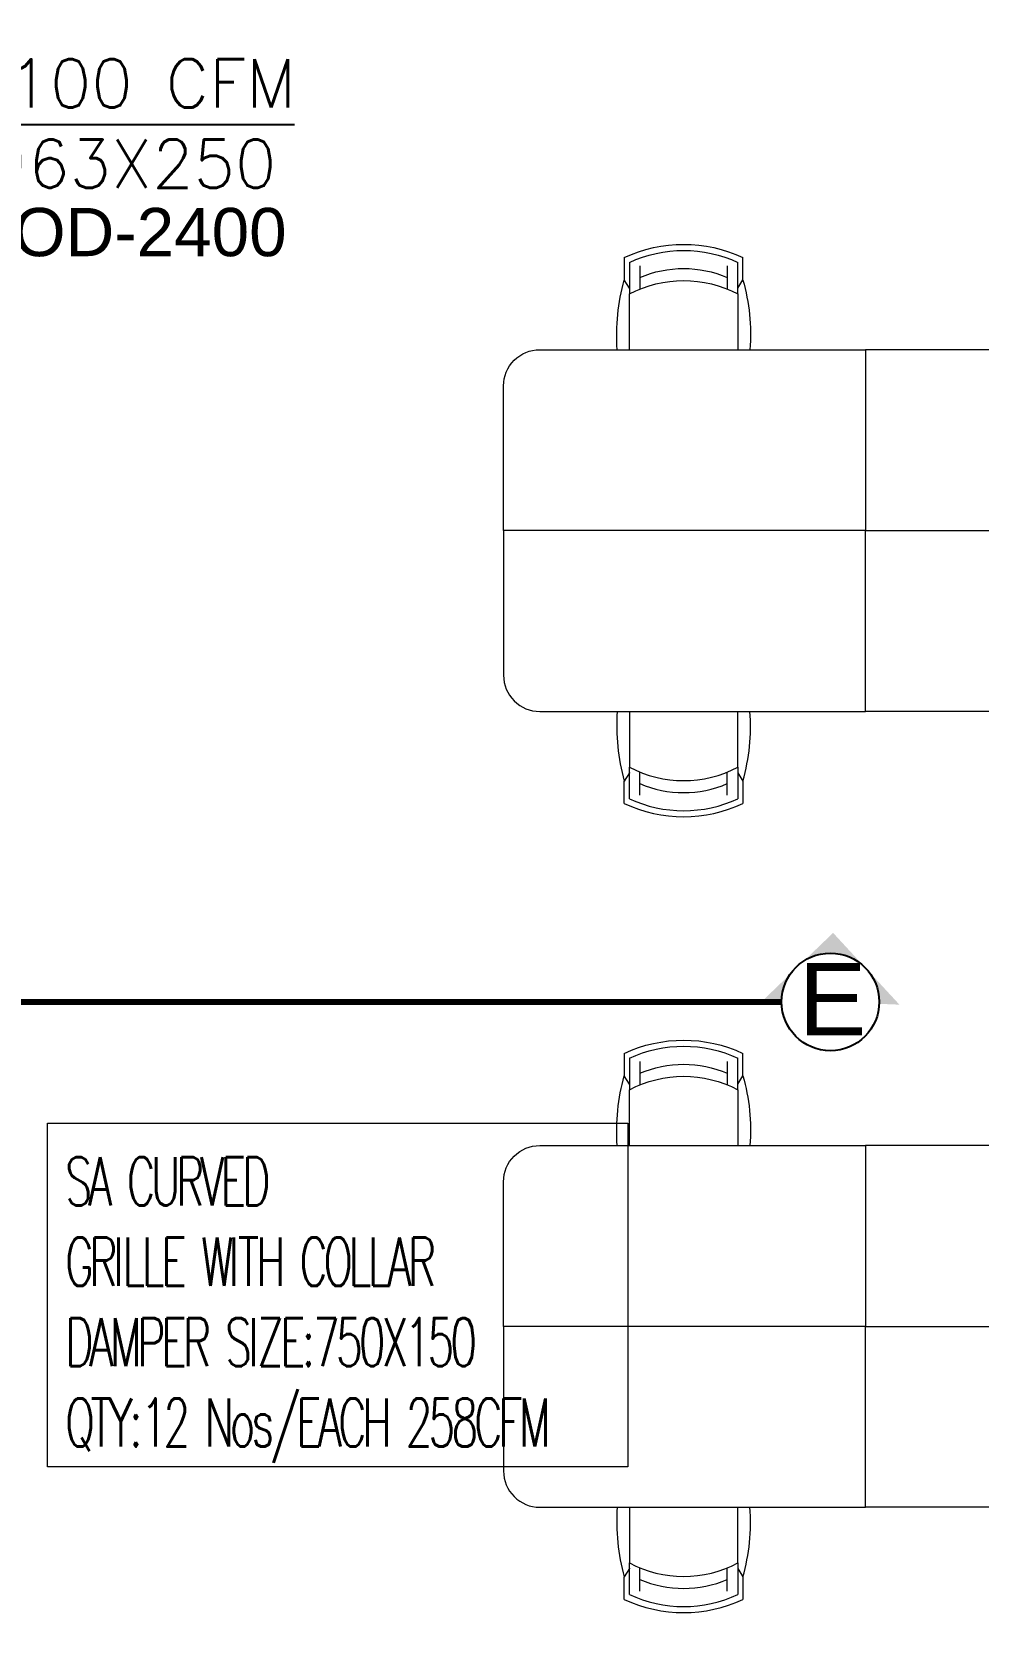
# Model space of a CAD drawing. Header units: millimetres. Extents: x 148480 to 578986, y 39883 to 155062.
# Drawn here: x 231840 to 235764, y 78891 to 85482 of the extents above; entities that cross this region are included whole.
import ezdxf
from ezdxf.enums import TextEntityAlignment as Align

# ---------------------------------------------------------------- set-up
doc = ezdxf.new("R2010")
doc.units = ezdxf.units.MM
doc.linetypes.add('baseJE-1236$0$HIDDEN', pattern=[0.375, 0.25, -0.125])
doc.linetypes.add('HIDDEN', pattern=[0.375, 0.25, -0.125])
for name, color, linetype in [('ETA-AC-BWD', 13, 'Continuous'), ('ETA-AC-SLAB OPENING', 3, 'baseJE-1236$0$HIDDEN'), ('Flooring', 44, 'Continuous'), ('HVAC-SECTIONS', 7, 'Continuous'), ('Layer4', 6, 'Continuous'), ('M-HVAC-ELEPTICAL DUCT', 6, 'Continuous'), ('M-HVAC-TEXT', 7, 'Continuous')]:
    doc.layers.add(name, color=color, linetype=linetype)
doc.layers.add('ID - MODULAR', color=44, linetype='Continuous', lineweight=5)
doc.layers.add('M-HVAC-ADP TAG', color=1, linetype='Continuous', lineweight=15)
doc.styles.add('COREWALL-KEY PLAN$0$str001', font='arial.ttf', dxfattribs={"width": 0.9, "height": 0.117188})
doc.styles.add('R', font='romans.shx')
doc.styles.add('Roman S', font='romans.shx', dxfattribs={"width": 0.65})
doc.styles.add('ROMAND', font='romand__.ttf')
doc.styles.get("Standard").update_dxf_attribs({"font": 'arial.ttf'})
doc.dimstyles.new('Vayucon', dxfattribs={"dimtxt": 200, "dimasz": 150, "dimexe": 0, "dimexo": 0, "dimgap": 9e-05, "dimtad": 1, "dimdec": 0, "dimrnd": 5, "dimzin": 0, "dimdsep": 46, "dimtxsty": 'ROMAND', "dimcen": 90, "dimclrd": 42, "dimclre": 8, "dimclrt": 7, "dimadec": 0, "dimazin": 0, "dimtfac": 1, "dimtdec": 0, "dimtofl": 0, "dimtmove": 1, "dimatfit": 0, "dimfxl": 1, "dimtolj": 1, "dimtzin": 0, "dimarcsym": 0})

# ---------------------------------------------------------------- blocks, each defined once
blk = doc.blocks.new('GFC1')
at = {"layer": 'Flooring', "color": 8, "linetype": 'HIDDEN', "ltscale": 1500}
for centre, radius, start, end in [((300007.7, 78255.1), 12777.8, 229.90697, 79.60318), ((312848.3, 80077), 9598.5, 16.54068, 121.95899)]:
    blk.add_arc(centre, radius, start, end, dxfattribs=at)
at = {"layer": 'ID - MODULAR', "color": 8, "ltscale": 500}
for p, q in [((306928.9, 85531.7), (306928.9, 85438.5)), ((306950.1, 85511.4), (306950.1, 85380.6)), ((307399.7, 85380.6), (307399.7, 85511.4)), ((307420.9, 85438.5), (307420.9, 85531.7)), ((306950.1, 85404.3), (306928.9, 85438.5)), ((307399.7, 85404.3), (307420.9, 85438.5)), ((306950.1, 85402.6), (306950.1, 85404.3)), ((306950.1, 85149.5), (306950.1, 85380.6)), ((307399.7, 85402.6), (307399.7, 85404.3)), ((307399.7, 85380.6), (307399.7, 85149.5)), ((306950.1, 83649.5), (306950.1, 83418.4)), ((307399.7, 83418.4), (307399.7, 83649.5)), ((306950.1, 83394.8), (306928.9, 83360.6)), ((306950.1, 83287.7), (306950.1, 83418.4)), ((306950.1, 83396.5), (306950.1, 83394.8)), ((307399.7, 83418.4), (307399.7, 83287.7)), ((307399.7, 83396.5), (307399.7, 83394.8)), ((307399.7, 83394.8), (307420.9, 83360.6)), ((306928.9, 83267.4), (306928.9, 83360.6)), ((307420.9, 83360.6), (307420.9, 83267.4)), ((306928.9, 82231.7), (306928.9, 82138.5)), ((306950.1, 82211.4), (306950.1, 82080.6)), ((307399.7, 82080.6), (307399.7, 82211.4)), ((307420.9, 82138.5), (307420.9, 82231.7)), ((306950.1, 82104.3), (306928.9, 82138.5)), ((307399.7, 82104.3), (307420.9, 82138.5)), ((306950.1, 82102.6), (306950.1, 82104.3)), ((306950.1, 81849.5), (306950.1, 82080.6)), ((307399.7, 82102.6), (307399.7, 82104.3)), ((307399.7, 82080.6), (307399.7, 81849.5)), ((306950.1, 80349.5), (306950.1, 80118.4)), ((307399.7, 80118.4), (307399.7, 80349.5)), ((306950.1, 80094.8), (306928.9, 80060.6)), ((306950.1, 79987.7), (306950.1, 80118.4)), ((306950.1, 80096.5), (306950.1, 80094.8)), ((307399.7, 80118.4), (307399.7, 79987.7)), ((307399.7, 80096.5), (307399.7, 80094.8)), ((307399.7, 80094.8), (307420.9, 80060.6)), ((306928.9, 79967.4), (306928.9, 80060.6)), ((307420.9, 80060.6), (307420.9, 79967.4))]:
    blk.add_line(p, q, dxfattribs=at)
at = {"layer": 'ID - MODULAR', "color": 8, "ltscale": 500, "extrusion": (0, 0, -1)}
for p, q in [((306993.8, 85497.5), (306993.8, 85401.1)), ((307355.9, 85497.5), (307355.9, 85401.1)), ((306993.8, 83301.6), (306993.8, 83398)), ((307355.9, 83301.6), (307355.9, 83398)), ((306993.8, 82197.5), (306993.8, 82101.1)), ((307355.9, 82197.5), (307355.9, 82101.1)), ((306993.8, 80001.6), (306993.8, 80098)), ((307355.9, 80001.6), (307355.9, 80098))]:
    blk.add_line(p, q, dxfattribs=at)
at = {"layer": 'ID - MODULAR', "color": 8, "ltscale": 500}
for points in [[(306428.4, 84399.5), (306428.4, 84999.5, -0.414214), (306578.4, 85149.5), (307928.4, 85149.5), (307928.4, 84399.5)], [(306428.4, 84399.5), (306428.4, 83799.5, 0.414214), (306578.4, 83649.5), (307928.4, 83649.5), (307928.4, 84399.5)], [(306428.4, 81099.5), (306428.4, 81699.5, -0.414214), (306578.4, 81849.5), (307928.4, 81849.5), (307928.4, 81099.5)], [(306428.4, 81099.5), (306428.4, 80499.5, 0.414214), (306578.4, 80349.5), (307928.4, 80349.5), (307928.4, 81099.5)]]:
    blk.add_lwpolyline(points, format="xyb", close=True, dxfattribs=at)
for points in [[(309428.4, 84399.5), (309428.4, 85149.5), (307928.4, 85149.5), (307928.4, 84399.5)], [(309428.4, 84399.5), (309428.4, 83649.5), (307928.4, 83649.5), (307928.4, 84399.5)], [(309428.4, 81099.5), (309428.4, 81849.5), (307928.4, 81849.5), (307928.4, 81099.5)], [(309428.4, 81099.5), (309428.4, 80349.5), (307928.4, 80349.5), (307928.4, 81099.5)]]:
    blk.add_lwpolyline(points, close=True, dxfattribs=at)
at = {"layer": 'ID - MODULAR', "color": 8, "ltscale": 500, "extrusion": (0, 0, -1)}
for centre, major_axis, start_param, end_param in [((307174.9, 85005.5), (0, -580.8), 2.704257, 3.578932), ((307174.9, 85030.5), (0, 530.9), 5.845838, 6.720513), ((307174.9, 85030.5), (0, 455.9), 5.8748, 6.691551), ((307736, 85211.1), (0, -838.5), 1.49727, 1.845387), ((307174.9, 84955.5), (0, -480.9), 2.65511, 3.628104), ((306613.8, 85211.1), (0, -838.5), 4.437818, 4.785935), ((307174.9, 81705.5), (0, -580.8), 2.704257, 3.578932), ((307174.9, 81730.5), (0, 530.9), 5.845838, 6.720513), ((307174.9, 81730.5), (0, 455.9), 5.8748, 6.691551), ((307736, 81911.1), (0, -838.5), 1.49727, 1.845387), ((307174.9, 81655.5), (0, -480.9), 2.65511, 3.628104), ((306613.8, 81911.1), (0, -838.5), 4.437818, 4.785935)]:
    blk.add_ellipse(centre, major_axis=major_axis, ratio=1, start_param=start_param, end_param=end_param, dxfattribs=at)
at = {"layer": 'ID - MODULAR', "color": 8, "ltscale": 500}
for centre, major_axis, start_param, end_param in [((307736, 83587.9), (0, 838.5), 1.49727, 1.845387), ((306613.8, 83587.9), (0, 838.5), 4.437818, 4.785935), ((307174.9, 83843.5), (0, 480.9), 2.65511, 3.628104), ((307174.9, 83768.6), (0, -455.9), 5.8748, 6.691551), ((307174.9, 83793.6), (0, 580.8), 2.704257, 3.578932), ((307174.9, 83768.6), (0, -530.9), 5.845838, 6.720513), ((307736, 80287.9), (0, 838.5), 1.49727, 1.845387), ((306613.8, 80287.9), (0, 838.5), 4.437818, 4.785935), ((307174.9, 80543.5), (0, 480.9), 2.65511, 3.628104), ((307174.9, 80468.6), (0, -455.9), 5.8748, 6.691551), ((307174.9, 80493.6), (0, 580.8), 2.704257, 3.578932), ((307174.9, 80468.6), (0, -530.9), 5.845838, 6.720513)]:
    blk.add_ellipse(centre, major_axis=major_axis, ratio=1, start_param=start_param, end_param=end_param, dxfattribs=at)

msp = doc.modelspace()

# ---------------------------------------------------------------- block references
at = {"layer": 'Layer4', "linetype": 'Continuous', "rotation": 360}
msp.add_blockref('GFC1', (-72632.4, -986), dxfattribs=at)

# ---------------------------------------------------------------- next in the draw order: hatches: boundary and pattern name
at = {"layer": 'ETA-AC-BWD'}
msp.add_hatch(color=7, dxfattribs=at).paths.add_polyline_path([(235158.9, 81661.3, 0.425815), (234948.4, 81458.9), (234864.6, 81458.9), (235162.2, 81745.2), (235437.2, 81447.6), (235353.3, 81450.9, 0.414229)])

# ---------------------------------------------------------------- next in the draw order: linework, layer by layer
at = {"layer": 'ETA-AC-BWD', "color": 7}
msp.add_circle((235150.9, 81458.9), 202.5, dxfattribs=at)
at = {"layer": 'ETA-AC-SLAB OPENING', "color": 7, "ltscale": 1000, "const_width": 25}
msp.add_lwpolyline([(234948.4, 81458.9), (221190.4, 81458.9)], dxfattribs=at)
at = {"layer": 'M-HVAC-ADP TAG', "color": 0}
msp.add_lwpolyline([(231905.5, 80955.6), (234311.7, 80955.6), (234311.7, 79531.2), (231905.5, 79531.2)], close=True, dxfattribs=at)

# ---------------------------------------------------------------- next in the draw order: texts
at = {"layer": 'ETA-AC-BWD', "color": 7, "style": 'COREWALL-KEY PLAN$0$str001'}
msp.add_attdef('E', text='', height=300, dxfattribs=at).set_placement((235160, 81470.7), align=Align.MIDDLE_CENTER)
at = {"layer": 'M-HVAC-ADP TAG', "insert": (233148.4, 79548.1, 0), "char_height": 200, "width": 2339.305, "attachment_point": 8, "style": 'Roman S'}
msp.add_mtext('\\pxql;\\A1;\\T0.85;SA CURVED \\PGRILLE WITH COLLAR DAMPER SIZE:750X150\\PQTY:12 Nos/EACH 258CFM', dxfattribs=at)
at = {"layer": 'M-HVAC-ELEPTICAL DUCT', "insert": (231576.7, 84751.3, 1198.1), "char_height": 200, "attachment_point": 1}
msp.add_mtext('BOD-2400', dxfattribs=at)
at = {"layer": 'M-HVAC-TEXT', "color": 7, "insert": (232253.8, 85367.9), "char_height": 200, "width": 13359.771, "attachment_point": 2, "style": 'R'}
msp.add_mtext('3100 CFM\\P963X250', dxfattribs=at)

# ---------------------------------------------------------------- next in the draw order: leaders
at = {"layer": 'HVAC-SECTIONS', "color": 0, "linetype": 'Continuous'}
msp.add_leader([(230977.1, 85097.8), (232928.7, 85097.8)], dimstyle='Vayucon', override={"dimgap": 9e-05, "dimtad": 0}, dxfattribs=at)

doc.saveas('drawing.dxf')
